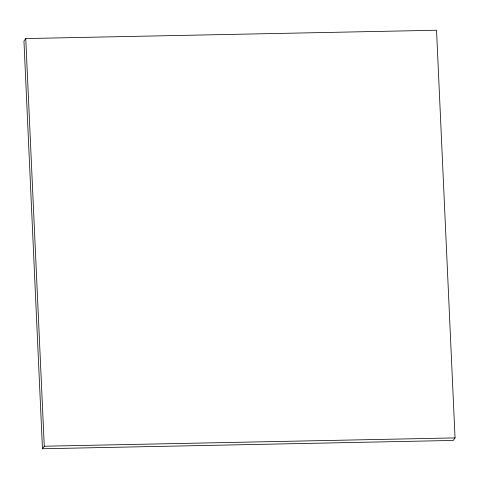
<?xml version="1.0" encoding="UTF-8"?>
<svg xmlns="http://www.w3.org/2000/svg" width="479" height="479" viewBox="0 0 479 479"><rect width="100%" height="100%" fill="white"/><g stroke="black" fill="none" stroke-linecap="round" stroke-linejoin="round"><path stroke-width="0.72" d="M25.758 38.56L23.95 41.092L42.463 448.757L453.242 440.441L455.05 437.908L436.537 30.243L25.758 38.56L44.272 446.224L42.463 448.757M44.272 446.224L455.05 437.908"/></g></svg>
